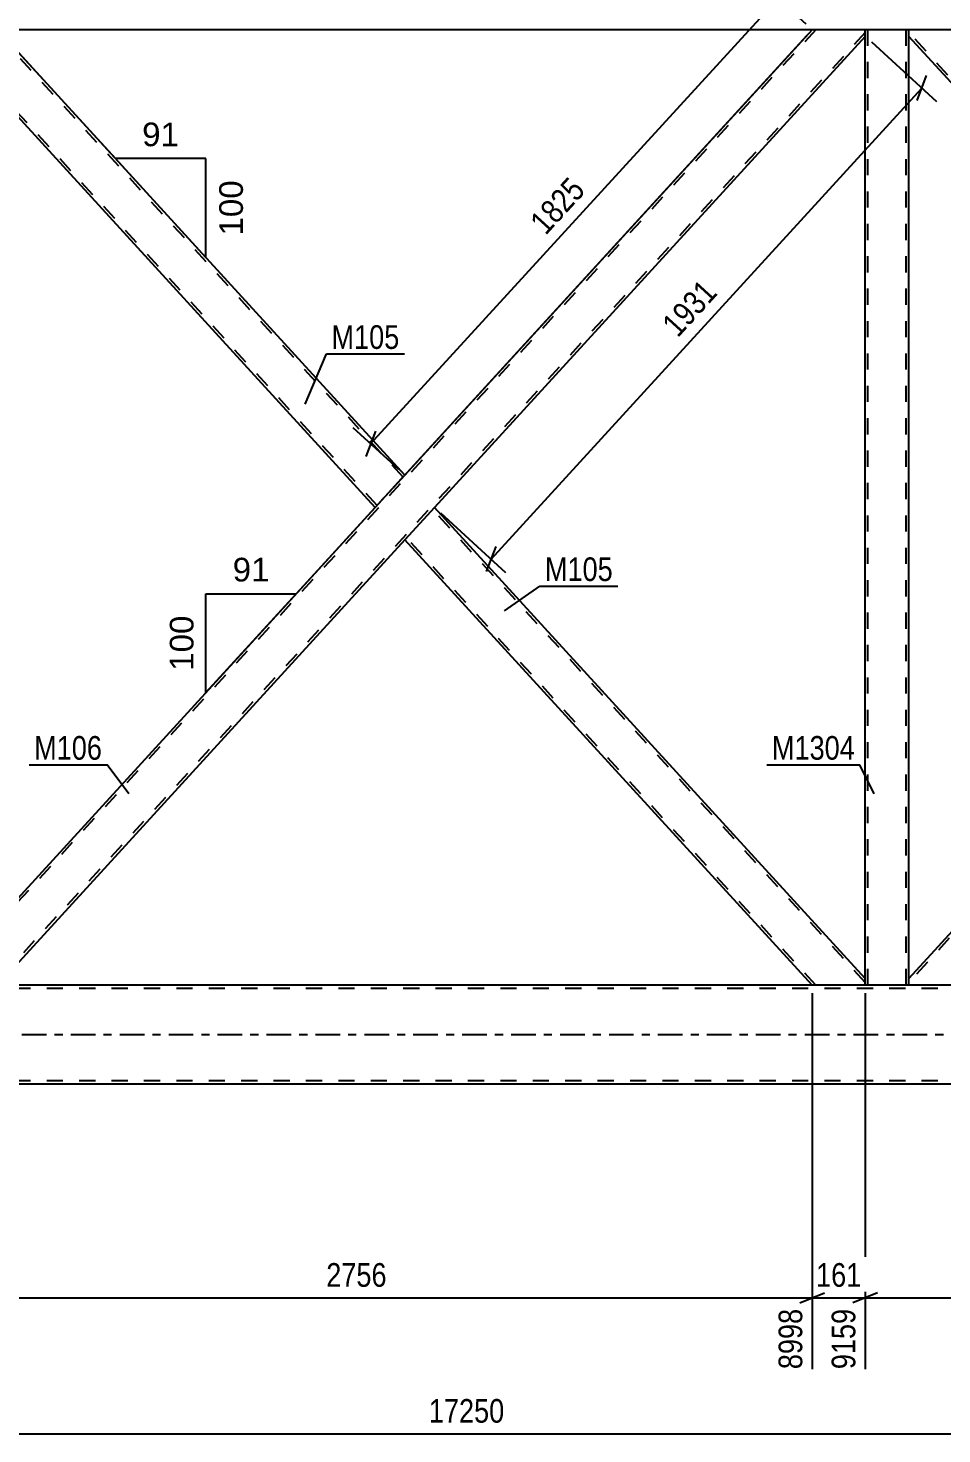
# Model space of a CAD drawing. Header units: millimetres. Extents: x -81 to 760, y -449 to 145.
# Drawn here: x 225.1 to 335.6, y -175.9 to -5.8 of the extents above; entities that cross this region are included whole.
import ezdxf

# ---------------------------------------------------------------- set-up
doc = ezdxf.new("R2010")
doc.units = ezdxf.units.MM
doc.linetypes.add('DXK_LINE_DOT2', pattern=[3.9198, 1.9599, -1.9599])
doc.linetypes.add('DXK_LINE_DOT3', pattern=[5.9187, 2.979, -0.9799, 0.9799, -0.9799])
doc.styles.add('Arial', font='ARIAL.TTF', dxfattribs={"height": 0.2})
doc.styles.add('Arial Narrow', font='ARIALN.TTF', dxfattribs={"height": 0.2})

# ---------------------------------------------------------------- blocks, each defined once
blk = doc.blocks.new('Part-122571161-3521 - 3322')
at = {"color": 2, "linetype": 'Continuous'}
blk.add_line((439.17, -6), (218.83, -6), dxfattribs=at)
blk = doc.blocks.new('Part-122571161-3526 - 3322')
at = {"color": 2, "linetype": 'Continuous'}
for p, q in [((578.17, -121.6), (-40, -121.6)), ((439.17, -133.6), (224.79, -133.6))]:
    blk.add_line(p, q, dxfattribs=at)
at = {"color": 7, "linetype": 'DXK_LINE_DOT2'}
for p, q in [((578.17, -122), (-40, -122)), ((578.17, -133.2), (-40, -133.2)), ((578.17, -133.6), (-27.5, -133.6))]:
    blk.add_line(p, q, dxfattribs=at)
at = {"color": 7, "linetype": 'DXK_LINE_DOT3'}
blk.add_line((-42, -127.6), (578.17, -127.6), dxfattribs=at)
blk = doc.blocks.new('Part-122571161-3652 - 3322')
at = {"color": 2, "linetype": 'Continuous'}
for p, q in [((274.24, -63.8), (270.67, -67.71)), ((326.36, -120.8), (274.24, -63.8)), ((319.94, -121.6), (270.67, -67.71)), ((326.36, -121.6), (326.36, -120.8))]:
    blk.add_line(p, q, dxfattribs=at)
at = {"color": 7, "linetype": 'DXK_LINE_DOT2'}
for p, q in [((326.36, -121.27), (274.03, -64.04)), ((270.88, -67.48), (270.9, -67.46)), ((320.37, -121.6), (270.88, -67.48)), ((326.36, -121.6), (319.94, -121.6)), ((326.36, -121.6), (326.36, -121.57))]:
    blk.add_line(p, q, dxfattribs=at)
blk = doc.blocks.new('Part-122571161-3697 - 3322')
at = {"color": 7, "linetype": 'DXK_LINE_DOT2'}
for p, q in [((331.64, -6), (326.36, -6)), ((326.36, -6.8), (326.36, -6)), ((326.68, -121.6), (326.68, -6)), ((331.32, -121.6), (331.32, -6)), ((331.64, -6.8), (331.64, -6)), ((326.36, -121.6), (326.36, -120.8)), ((331.64, -121.6), (326.36, -121.6)), ((331.64, -121.6), (331.64, -120.8))]:
    blk.add_line(p, q, dxfattribs=at)
at = {"color": 2, "linetype": 'Continuous'}
for p, q in [((326.36, -120.8), (326.36, -6.8)), ((331.64, -120.8), (331.64, -6.8))]:
    blk.add_line(p, q, dxfattribs=at)
blk = doc.blocks.new('Part-122571161-3727 - 3322')
at = {"color": 2, "linetype": 'Continuous'}
for p, q in [((331.64, -6.8), (331.64, -6)), ((383.76, -63.8), (331.64, -6.8)), ((387.33, -59.89), (338.06, -6)), ((386.9, -60.36), (383.76, -63.8)), ((387.21, -60.03), (386.9, -60.36)), ((387.33, -59.89), (387.21, -60.03))]:
    blk.add_line(p, q, dxfattribs=at)
at = {"color": 7, "linetype": 'DXK_LINE_DOT2'}
for p, q in [((338.06, -6), (331.64, -6)), ((383.97, -63.56), (331.64, -6.33)), ((387.12, -60.12), (337.63, -6)), ((387.07, -60.18), (386.9, -60.36)), ((387.21, -60.03), (387.12, -60.12)), ((383.97, -63.56), (383.99, -63.54))]:
    blk.add_line(p, q, dxfattribs=at)
blk = doc.blocks.new('Part-122571161-3732 - 3322')
at = {"color": 7, "linetype": 'DXK_LINE_DOT2'}
for p, q in [((437.04, -6), (331.64, -121.27)), ((443.03, -6.33), (337.63, -121.6)), ((443.03, -6), (436.6, -6)), ((443.03, -6.48), (443.03, -6)), ((387.33, -59.89), (383.76, -63.8)), ((390.91, -63.8), (387.33, -67.71)), ((338.06, -121.6), (331.64, -121.6))]:
    blk.add_line(p, q, dxfattribs=at)
at = {"color": 2, "linetype": 'Continuous'}
for p, q in [((436.6, -6), (387.33, -59.89)), ((443.03, -6.8), (390.91, -63.8)), ((443.03, -6.52), (443.03, -6.48)), ((443.03, -6.8), (443.03, -6.52)), ((383.76, -63.8), (331.64, -120.8)), ((387.33, -67.71), (338.06, -121.6)), ((331.64, -121.6), (331.64, -120.8))]:
    blk.add_line(p, q, dxfattribs=at)
blk = doc.blocks.new('Part-122571161-3737 - 3322')
at = {"color": 7, "linetype": 'DXK_LINE_DOT2'}
for p, q in [((221.4, -6), (214.97, -6)), ((214.97, -6.48), (214.97, -6)), ((267.31, -63.56), (214.97, -6.33)), ((270.45, -60.12), (220.96, -6)), ((270.63, -59.92), (270.23, -60.36)), ((267.31, -63.56), (267.32, -63.54))]:
    blk.add_line(p, q, dxfattribs=at)
at = {"color": 2, "linetype": 'Continuous'}
for p, q in [((214.97, -6.8), (214.97, -6.48)), ((267.09, -63.8), (214.97, -6.8)), ((270.67, -59.89), (221.4, -6)), ((270.23, -60.36), (267.09, -63.8)), ((270.67, -59.89), (270.23, -60.36))]:
    blk.add_line(p, q, dxfattribs=at)
blk = doc.blocks.new('Part-122571161-3742 - 3322')
at = {"color": 7, "linetype": 'DXK_LINE_DOT2'}
for p, q in [((320.37, -6), (214.97, -121.27)), ((326.36, -6.33), (220.96, -121.6)), ((326.36, -6), (319.94, -6)), ((270.67, -59.89), (267.09, -63.8)), ((274.24, -63.8), (270.67, -67.71)), ((221.4, -121.6), (214.97, -121.6))]:
    blk.add_line(p, q, dxfattribs=at)
at = {"color": 2, "linetype": 'Continuous'}
for p, q in [((319.94, -6), (270.67, -59.89)), ((326.36, -6.8), (274.24, -63.8)), ((326.36, -6.8), (326.36, -6)), ((267.09, -63.8), (214.97, -120.8)), ((270.67, -67.71), (221.4, -121.6)), ((214.97, -121.6), (214.97, -120.8))]:
    blk.add_line(p, q, dxfattribs=at)
blk = doc.blocks.new('StraightDimension-122571161-3987 - 3322')
at = {"color": 7, "linetype": 'Continuous'}
for p, q in [((319.2, -5.33), (313.7, -0.29)), ((315.23, -3.73), (316.37, -0.71)), ((266.53, -56.11), (315.8, -2.22)), ((269.93, -59.21), (264.43, -54.18)), ((267.1, -54.59), (265.96, -57.62))]:
    blk.add_line(p, q, dxfattribs=at)
at = {"color": 0}
blk.add_wipeout([(293.48, -25.51), (290.38, -22.68), (284.64, -28.96), (287.74, -31.8)], dxfattribs=at)
at = {"color": 3, "style": 'Arial Narrow'}
blk.add_text('1825', height=2.863, rotation=47.5612, dxfattribs=at).set_placement((287.7, -30.95))
blk = doc.blocks.new('StraightDimension-122571161-3972 - 3322')
at = {"color": 7, "linetype": 'Continuous'}
for p, q in [((327.1, -7.47), (334.97, -14.67)), ((332.63, -14.57), (333.77, -11.54)), ((281.09, -70.06), (333.2, -13.06)), ((274.98, -64.47), (282.86, -71.68)), ((281.66, -68.54), (280.52, -71.57))]:
    blk.add_line(p, q, dxfattribs=at)
at = {"color": 0}
blk.add_wipeout([(309.46, -37.91), (306.36, -35.07), (300.62, -41.36), (303.72, -44.19)], dxfattribs=at)
at = {"color": 3, "style": 'Arial Narrow'}
blk.add_text('1931', height=2.863, rotation=47.5612, dxfattribs=at).set_placement((303.68, -43.34))
blk = doc.blocks.new('AngleDimension-122571161-4378 - 3322')
at = {"color": 7, "linetype": 'Continuous'}
for p, q in [((222.07, -6.74), (235.65, -21.59)), ((246.58, -21.59), (235.65, -21.59)), ((246.58, -33.54), (235.65, -21.59)), ((246.58, -33.54), (246.58, -21.59))]:
    blk.add_line(p, q, dxfattribs=at)
at = {"color": 0}
for points in [[(243.94, -20.69), (243.94, -16.49), (238.29, -16.49), (238.29, -20.69)], [(251.68, -23.63), (247.48, -23.63), (247.48, -31.5), (251.68, -31.5)]]:
    blk.add_wipeout(points, dxfattribs=at)
at = {"color": 3, "style": 'Arial'}
blk.add_text('91', height=2.865, dxfattribs=at).set_placement((238.89, -20.09))
blk.add_text('100', height=2.865, rotation=90.0002, dxfattribs=at).set_placement((251.08, -30.9))
blk = doc.blocks.new('AngleDimension-122571161-4382 - 3322')
at = {"color": 7, "linetype": 'Continuous'}
for p, q in [((319.26, -6.74), (257.53, -74.26)), ((246.6, -74.26), (257.53, -74.26)), ((246.6, -86.21), (257.53, -74.26)), ((246.6, -86.21), (246.6, -74.26))]:
    blk.add_line(p, q, dxfattribs=at)
at = {"color": 0}
for points in [[(254.89, -73.36), (254.89, -69.16), (249.24, -69.16), (249.24, -73.36)], [(245.7, -76.3), (241.5, -76.3), (241.5, -84.17), (245.7, -84.17)]]:
    blk.add_wipeout(points, dxfattribs=at)
at = {"color": 3, "style": 'Arial'}
blk.add_text('91', height=2.865, dxfattribs=at).set_placement((249.84, -72.76))
blk.add_text('100', height=2.865, rotation=90.0002, dxfattribs=at).set_placement((245.1, -83.57))
blk = doc.blocks.new('StraightDimension-122571161-4549 - 3322')
at = {"color": 7, "linetype": 'Continuous'}
blk.add_line((-41, -175.91), (597.27, -175.91), dxfattribs=at)
at = {"color": 0}
blk.add_wipeout([(283.31, -175.16), (283.31, -170.96), (272.97, -170.96), (272.97, -175.16)], dxfattribs=at)
at = {"color": 3, "style": 'Arial Narrow'}
blk.add_text('17250', height=2.863, dxfattribs=at).set_placement((273.57, -174.56))
blk = doc.blocks.new('StraightDimension-122571161-7949 - 3322')
at = {"color": 7, "linetype": 'Continuous'}
for p, q in [((326.36, -122.6), (326.36, -168.08)), ((436.6, -122.6), (436.6, -169.9)), ((327.86, -158.86), (324.86, -160.06)), ((326.36, -159.46), (436.6, -159.46)), ((435.1, -160.06), (438.1, -158.86))]:
    blk.add_line(p, q, dxfattribs=at)
at = {"color": 0}
blk.add_wipeout([(385.74, -158.71), (385.74, -154.51), (377.23, -154.51), (377.23, -158.71)], dxfattribs=at)
at = {"color": 0, "linetype": 'Continuous'}
blk.add_wipeout([(436, -160.16), (431.8, -160.16), (431.8, -170.5), (436, -170.5)], dxfattribs=at)
at = {"color": 3, "style": 'Arial Narrow'}
blk.add_text('2756', height=2.863, dxfattribs=at).set_placement((377.83, -158.11))
at = {"color": 3, "linetype": 'Continuous', "style": 'Arial Narrow'}
blk.add_text('11915', height=2.863, rotation=90.0002, dxfattribs=at).set_placement((435.4, -169.9))
blk = doc.blocks.new('StraightDimension-122571161-7950 - 3322')
at = {"color": 7, "linetype": 'Continuous'}
for p, q in [((319.94, -122.6), (319.94, -168.08)), ((326.36, -122.6), (326.36, -168.08)), ((318.44, -160.06), (321.44, -158.86)), ((319.94, -159.46), (326.36, -159.46)), ((327.86, -158.86), (324.86, -160.06))]:
    blk.add_line(p, q, dxfattribs=at)
at = {"color": 0}
blk.add_wipeout([(326.49, -158.71), (326.49, -154.51), (319.81, -154.51), (319.81, -158.71)], dxfattribs=at)
at = {"color": 0, "linetype": 'Continuous'}
blk.add_wipeout([(325.76, -160.16), (321.56, -160.16), (321.56, -168.68), (325.76, -168.68)], dxfattribs=at)
at = {"color": 3, "style": 'Arial Narrow'}
blk.add_text('161', height=2.863, dxfattribs=at).set_placement((320.41, -158.11))
at = {"color": 3, "linetype": 'Continuous', "style": 'Arial Narrow'}
blk.add_text('9159', height=2.863, rotation=90.0002, dxfattribs=at).set_placement((325.16, -168.08))
blk = doc.blocks.new('StraightDimension-122571161-7951 - 3322')
at = {"color": 7, "linetype": 'Continuous'}
for p, q in [((209.69, -122.6), (209.69, -168.08)), ((319.94, -122.6), (319.94, -168.08)), ((211.19, -158.86), (208.19, -160.06)), ((209.69, -159.46), (319.94, -159.46)), ((318.44, -160.06), (321.44, -158.86))]:
    blk.add_line(p, q, dxfattribs=at)
at = {"color": 0}
blk.add_wipeout([(269.07, -158.71), (269.07, -154.51), (260.56, -154.51), (260.56, -158.71)], dxfattribs=at)
at = {"color": 0, "linetype": 'Continuous'}
blk.add_wipeout([(319.34, -160.16), (315.14, -160.16), (315.14, -168.68), (319.34, -168.68)], dxfattribs=at)
at = {"color": 3, "style": 'Arial Narrow'}
blk.add_text('2756', height=2.863, dxfattribs=at).set_placement((261.16, -158.11))
at = {"color": 3, "linetype": 'Continuous', "style": 'Arial Narrow'}
blk.add_text('8998', height=2.863, rotation=90.0002, dxfattribs=at).set_placement((318.74, -168.08))
blk = doc.blocks.new('Mark-122571161-3738 - 3322')
at = {"color": 0}
blk.add_wipeout([(234.04, -94.33), (234.04, -91.33), (225.82, -91.33), (225.82, -94.33)], dxfattribs=at)
blk.add_wipeout([(234.04, -94.33), (234.04, -91.33), (225.82, -91.33), (225.82, -94.33)], dxfattribs=at)
at = {"color": 30, "linetype": 'Continuous'}
for p in [(225.22, -94.93), (237.26, -98.47)]:
    blk.add_line(p, (234.64, -94.93), dxfattribs=at)
at = {"color": 3, "style": 'Arial Narrow'}
blk.add_text('M106', height=2.863, dxfattribs=at).set_placement((225.82, -94.33))
blk = doc.blocks.new('Mark-122571161-3693 - 3322')
at = {"color": 0}
blk.add_wipeout([(325.12, -94.33), (325.12, -91.33), (315.07, -91.33), (315.07, -94.33)], dxfattribs=at)
blk.add_wipeout([(325.12, -94.33), (325.12, -91.33), (315.07, -91.33), (315.07, -94.33)], dxfattribs=at)
at = {"color": 30, "linetype": 'Continuous'}
for p in [(314.47, -94.93), (327.43, -98.47)]:
    blk.add_line(p, (325.72, -94.93), dxfattribs=at)
at = {"color": 3, "style": 'Arial Narrow'}
blk.add_text('M1304', height=2.863, dxfattribs=at).set_placement((315.07, -94.33))
blk = doc.blocks.new('Mark-122571161-3648 - 3322')
at = {"color": 0}
blk.add_wipeout([(295.83, -72.71), (295.83, -69.71), (287.61, -69.71), (287.61, -72.71)], dxfattribs=at)
blk.add_wipeout([(295.83, -72.71), (295.83, -69.71), (287.61, -69.71), (287.61, -72.71)], dxfattribs=at)
at = {"color": 30, "linetype": 'Continuous'}
for p, q in [((282.73, -76.31), (287.01, -73.31)), ((287.01, -73.31), (296.43, -73.31))]:
    blk.add_line(p, q, dxfattribs=at)
at = {"color": 3, "style": 'Arial Narrow'}
blk.add_text('M105', height=2.863, dxfattribs=at).set_placement((287.61, -72.71))
blk = doc.blocks.new('Mark-122571161-3733 - 3322')
at = {"color": 0}
blk.add_wipeout([(270.02, -44.62), (270.02, -41.62), (261.79, -41.62), (261.79, -44.62)], dxfattribs=at)
blk.add_wipeout([(270.02, -44.62), (270.02, -41.62), (261.79, -41.62), (261.79, -44.62)], dxfattribs=at)
at = {"color": 30, "linetype": 'Continuous'}
for p, q in [((258.61, -51.29), (261.19, -45.22)), ((261.19, -45.22), (270.62, -45.22))]:
    blk.add_line(p, q, dxfattribs=at)
at = {"color": 3, "style": 'Arial Narrow'}
blk.add_text('M105', height=2.863, dxfattribs=at).set_placement((261.79, -44.62))

msp = doc.modelspace()

# ---------------------------------------------------------------- block references
for name in ['Part-122571161-3521 - 3322', 'Part-122571161-3737 - 3322', 'Part-122571161-3742 - 3322', 'Part-122571161-3697 - 3322', 'Part-122571161-3727 - 3322', 'Part-122571161-3732 - 3322', 'Part-122571161-3652 - 3322', 'Part-122571161-3526 - 3322', 'StraightDimension-122571161-4549 - 3322']:
    msp.add_blockref(name, (0, 0))

# ---------------------------------------------------------------- next in the draw order: block references
for name in ['StraightDimension-122571161-3987 - 3322', 'AngleDimension-122571161-4378 - 3322', 'Mark-122571161-3738 - 3322', 'Mark-122571161-3693 - 3322', 'StraightDimension-122571161-7949 - 3322']:
    msp.add_blockref(name, (0, 0))

# ---------------------------------------------------------------- next in the draw order: block references
for name in ['StraightDimension-122571161-3972 - 3322', 'StraightDimension-122571161-7950 - 3322']:
    msp.add_blockref(name, (0, 0))

# ---------------------------------------------------------------- next in the draw order: block references
for name in ['AngleDimension-122571161-4382 - 3322', 'StraightDimension-122571161-7951 - 3322']:
    msp.add_blockref(name, (0, 0))

# ---------------------------------------------------------------- next in the draw order: block references
for name in ['Mark-122571161-3733 - 3322', 'Mark-122571161-3648 - 3322']:
    msp.add_blockref(name, (0, 0))

doc.saveas('drawing.dxf')
